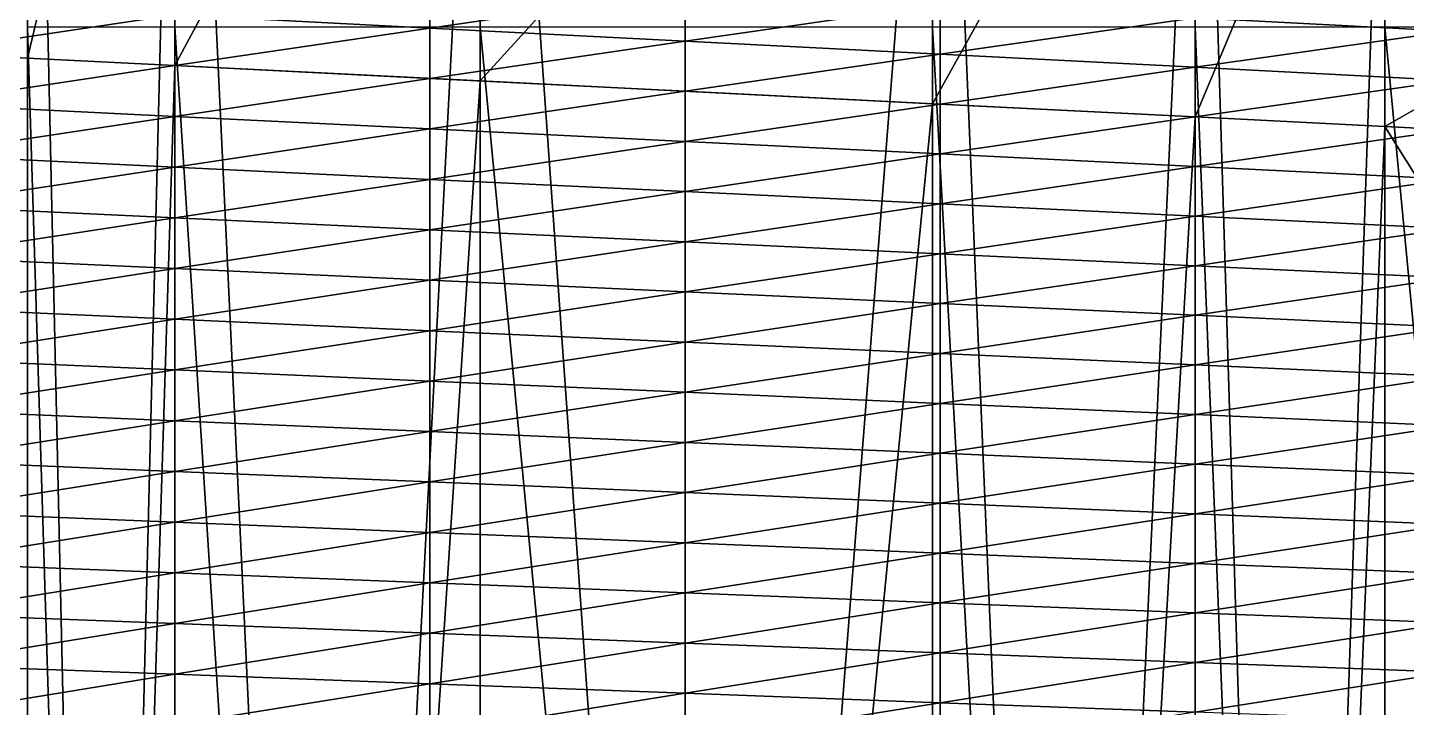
# Model space of a CAD drawing. Header units: metres. Extents: x -3 to 177, y -14 to 14.
# Drawn here: x 140.2 to 146.02, y 7.13 to 9.99 of the extents above; entities that cross this region are included whole.
import ezdxf

# ---------------------------------------------------------------- set-up
doc = ezdxf.new("R2010")
doc.units = ezdxf.units.M
for name, color, linetype, true_color in [('DB_1', 7, 'Continuous', 0x99866a), ('HOLD_1', 7, 'Continuous', 0xe6b85c), ('HULL', 7, 'Continuous', 0x528ba5)]:
    doc.layers.add(name, color=color, linetype=linetype, true_color=true_color)

msp = doc.modelspace()

# ---------------------------------------------------------------- linework, layer by layer
at = {"layer": 'DB_1'}
for points in [[(140.204, 13.7756, 1.75), (140.204, -13.7756, 1.75), (140.825, -13.6949, 1.75)], [(140.204, 13.7756, 1.75), (140.825, -13.6949, 1.75), (140.825, 13.6949, 1.75)], [(140.204, -13.7756, 1.75), (140.204, 13.7756, 1.75), (140.204, 13.6122, 1.4)], [(140.825, 13.6949, 1.75), (140.825, -13.6949, 1.75), (142.1111, -13.5271, 1.75)], [(140.825, 13.6949, 1.75), (142.1111, -13.5271, 1.75), (142.1111, 13.5271, 1.75)], [(140.204, -13.7756, 1.75), (140.204, 13.6122, 1.4), (140.204, 13.0965, 0.7)], [(142.1111, 13.5271, 1.75), (142.1111, -13.5271, 1.75), (144.0182, -13.2691, 1.75)], [(142.1111, 13.5271, 1.75), (144.0182, -13.2691, 1.75), (144.0182, 13.2691, 1.75)], [(144.0182, 13.2691, 1.75), (144.0182, -13.2691, 1.75), (145.125, -13.1167, 1.75)], [(144.0182, 13.2691, 1.75), (145.125, -13.1167, 1.75), (145.125, 13.1167, 1.75)], [(140.204, 13.0965, 0.7), (140.204, 12.6116, 0.35), (140.204, 9.8647)], [(140.204, 13.0965, 0.7), (140.204, 9.8647), (140.204, -12.6116, 0.35)], [(140.204, -13.7756, 1.75), (140.204, 13.0965, 0.7), (140.204, -12.6116, 0.35)], [(145.125, 13.1167, 1.75), (145.125, -13.1167, 1.75), (145.9252, -13.0029, 1.75)], [(145.125, 13.1167, 1.75), (145.9252, -13.0029, 1.75), (145.9252, 13.0029, 1.75)], [(145.9252, 13.0029, 1.75), (145.9252, -13.0029, 1.75), (147.8323, -12.4476, 1.75)], [(145.9252, 13.0029, 1.75), (147.8323, -12.4476, 1.75), (147.8323, 12.4476, 1.75)], [(140.204, 9.8647), (140.204, 12.6116, 0.35), (140.825, 12.4834, 0.35)], [(140.204, 9.8647), (140.825, 12.4834, 0.35), (140.825, 9.8335)], [(140.825, 9.8335), (140.825, 12.4834, 0.35), (142.1111, 12.2297, 0.35)], [(140.825, 9.8335), (142.1111, 12.2297, 0.35), (142.1111, 9.7689)], [(142.1111, 9.7689), (142.1111, 12.2297, 0.35), (144.0182, 11.8625, 0.35)], [(142.1111, 9.7689), (144.0182, 11.8625, 0.35), (144.0182, 9.6731)], [(144.0182, 9.6731), (144.0182, 11.8625, 0.35), (145.125, 11.6656, 0.35)], [(144.0182, 9.6731), (145.125, 11.6656, 0.35), (145.125, 9.6175)], [(145.125, 9.6175), (145.125, 11.6656, 0.35), (145.9252, 11.5277, 0.35)], [(145.125, 9.6175), (145.9252, 11.5277, 0.35), (145.9252, 9.5772)], [(145.9252, 9.5772), (145.9252, 11.5277, 0.35), (147.8323, 10.6657, 0.35)], [(145.9252, 9.5772), (147.8323, 10.6657, 0.35), (147.8323, 6.536)], [(140.204, -9.8647), (140.204, 9.8647), (140.825, 9.8335)], [(140.204, 9.8647), (140.204, -9.8647), (140.204, -12.6116, 0.35)], [(140.204, -9.8647), (140.825, 9.8335), (140.825, -9.8335)], [(140.825, -9.8335), (140.825, 9.8335), (142.1111, 9.7689)], [(140.825, -9.8335), (142.1111, 9.7689), (142.1111, -9.7689)], [(142.1111, -9.7689), (142.1111, 9.7689), (144.0182, 9.6731)], [(142.1111, -9.7689), (144.0182, 9.6731), (144.0182, -9.6731)], [(144.0182, -9.6731), (144.0182, 9.6731), (145.125, 9.6175)], [(144.0182, -9.6731), (145.125, 9.6175), (145.125, -9.6175)], [(145.125, -9.6175), (145.125, 9.6175), (145.9252, 9.5772)], [(145.125, -9.6175), (145.9252, 9.5772), (145.9252, -9.5772)], [(145.9252, -9.5772), (145.9252, 9.5772), (147.8323, 6.536)]]:
    msp.add_3dface(points, dxfattribs=at)
at = {"layer": 'HOLD_1'}
for points in [[(140.204, 12.9335, 5.7503), (140.204, 12.4714, 1.75), (140.204, -12.779, 3.0007)], [(140.204, 9.996, 12.6718), (140.204, 12.9335, 5.7503), (140.204, -12.779, 3.0007)], [(140.204, -12.4714, 1.75), (140.204, 12.4714, 1.75), (140.825, 12.3908, 1.75)], [(140.204, 12.4714, 1.75), (140.204, -12.4714, 1.75), (140.204, -12.779, 3.0007)], [(140.204, -12.4714, 1.75), (140.825, 12.3908, 1.75), (140.825, -12.3908, 1.75)], [(140.825, -12.3908, 1.75), (140.825, 12.3908, 1.75), (142.1111, 12.2229, 1.75)], [(140.825, -12.3908, 1.75), (142.1111, 12.2229, 1.75), (142.1111, -12.2229, 1.75)], [(142.1111, -12.2229, 1.75), (142.1111, 12.2229, 1.75), (144.0182, 11.9648, 1.75)], [(142.1111, -12.2229, 1.75), (144.0182, 11.9648, 1.75), (144.0182, -11.9648, 1.75)], [(144.0182, -11.9648, 1.75), (144.0182, 11.9648, 1.75), (145.125, 11.8124, 1.75)], [(144.0182, -11.9648, 1.75), (145.125, 11.8124, 1.75), (145.125, -11.8124, 1.75)], [(145.125, -11.8124, 1.75), (145.125, 11.8124, 1.75), (145.9252, 11.6986, 1.75)], [(145.125, -11.8124, 1.75), (145.9252, 11.6986, 1.75), (145.9252, -11.6986, 1.75)], [(145.9252, -11.6986, 1.75), (145.9252, 11.6986, 1.75), (147.8323, 11.143, 1.75)], [(145.9252, -11.6986, 1.75), (147.8323, 11.143, 1.75), (147.8323, -11.143, 1.75)], [(140.204, 9.996, 14.6), (140.204, -9.996, 14.6), (140.825, -9.996, 14.6)], [(140.204, 9.996, 14.6), (140.825, -9.996, 14.6), (140.825, 9.996, 14.6)], [(140.204, -9.996, 14.6), (140.204, 9.996, 14.6), (140.204, 9.996, 12.6718)], [(140.204, -9.996, 12.6718), (140.204, -9.996, 14.6), (140.204, 9.996, 12.6718)], [(140.204, -12.779, 3.0007), (140.204, -9.996, 12.6718), (140.204, 9.996, 12.6718)], [(140.825, 9.996, 14.6), (140.825, -9.996, 14.6), (142.1111, -9.996, 14.6)], [(140.825, 9.996, 14.6), (142.1111, -9.996, 14.6), (142.1111, 9.996, 14.6)], [(142.1111, 9.996, 14.6), (142.1111, -9.996, 14.6), (144.0182, -9.996, 14.6)], [(142.1111, 9.996, 14.6), (144.0182, -9.996, 14.6), (144.0182, 9.996, 14.6)], [(144.0182, 9.996, 14.6), (144.0182, -9.996, 14.6), (145.125, -9.996, 14.6)], [(144.0182, 9.996, 14.6), (145.125, -9.996, 14.6), (145.125, 9.996, 14.6)], [(145.125, 9.996, 14.6), (145.125, -9.996, 14.6), (145.9252, -9.996, 14.6)], [(145.125, 9.996, 14.6), (145.9252, -9.996, 14.6), (145.9252, 9.996, 14.6)], [(145.9252, 9.996, 14.6), (145.9252, -9.996, 14.6), (147.8323, -9.996, 14.6)], [(145.9252, 9.996, 14.6), (147.8323, -9.996, 14.6), (147.8323, 9.996, 14.6)]]:
    msp.add_3dface(points, dxfattribs=at)
at = {"layer": 'HULL'}
for points in [[(140.825, 10.0473, 0.0004), (141.9, 10.2046, 0.0034), (141.9, 9.9921, 0.0006)], [(141.9, 9.9921, 0.0006), (141.9, 10.2046, 0.0034), (142.975, 10.1483, 0.0042)], [(145.125, 10.0355, 0.0059), (146.2, 10.1865, 0.0211), (146.2, 9.9791, 0.0068)], [(141.9, 9.9921, 0.0006), (142.975, 10.1483, 0.0042), (142.975, 9.9369, 0.0007)], [(142.975, 9.9369, 0.0007), (142.975, 10.1483, 0.0042), (144.05, 10.0919, 0.0051)], [(139.75, 9.8875), (139.75, 10.1025, 0.0003), (140.825, 10.0473, 0.0004)], [(142.975, 9.9369, 0.0007), (144.05, 10.0919, 0.0051), (144.05, 9.8817, 0.0008)], [(144.05, 9.8817, 0.0008), (144.05, 10.0919, 0.0051), (145.125, 10.0355, 0.0059)], [(139.75, 9.8875), (140.825, 10.0473, 0.0004), (140.825, 9.8335)], [(140.825, 9.8335), (140.825, 10.0473, 0.0004), (141.9, 9.9921, 0.0006)], [(144.05, 9.8817, 0.0008), (145.125, 10.0355, 0.0059), (145.125, 9.8265, 0.001)], [(145.125, 9.8265, 0.001), (145.125, 10.0355, 0.0059), (146.2, 9.9791, 0.0068)], [(140.825, 9.8335), (141.9, 9.9921, 0.0006), (141.9, 9.7795)], [(141.9, 9.7795), (141.9, 9.9921, 0.0006), (142.975, 9.9369, 0.0007)], [(145.125, 9.8265, 0.001), (146.2, 9.9791, 0.0068), (146.2, 9.7713, 0.0011)], [(139.75, 9.6726), (139.75, 9.8875), (140.825, 9.8335)], [(141.9, 9.7795), (142.975, 9.9369, 0.0007), (142.975, 9.7255)], [(142.975, 9.7255), (142.975, 9.9369, 0.0007), (144.05, 9.8817, 0.0008)], [(142.975, 9.7255), (144.05, 9.8817, 0.0008), (144.05, 9.6715)], [(144.05, 9.6715), (144.05, 9.8817, 0.0008), (145.125, 9.8265, 0.001)], [(139.75, 9.6726), (140.825, 9.8335), (140.825, 9.6197)], [(140.825, 9.6197), (140.825, 9.8335), (141.9, 9.7795)], [(144.05, 9.6715), (145.125, 9.8265, 0.001), (145.125, 9.6175)], [(145.125, 9.6175), (145.125, 9.8265, 0.001), (146.2, 9.7713, 0.0011)], [(140.825, 9.6197), (141.9, 9.7795), (141.9, 9.5669)], [(141.9, 9.5669), (141.9, 9.7795), (142.975, 9.7255)], [(145.125, 9.6175), (146.2, 9.7713, 0.0011), (146.2, 9.5634)], [(141.9, 9.5669), (142.975, 9.7255), (142.975, 9.5141)], [(142.975, 9.5141), (142.975, 9.7255), (144.05, 9.6715)], [(139.75, 9.4576), (139.75, 9.6726), (140.825, 9.6197)], [(142.975, 9.5141), (144.05, 9.6715), (144.05, 9.4612)], [(144.05, 9.4612), (144.05, 9.6715), (145.125, 9.6175)], [(139.75, 9.4576), (140.825, 9.6197), (140.825, 9.406)], [(140.825, 9.406), (140.825, 9.6197), (141.9, 9.5669)], [(144.05, 9.4612), (145.125, 9.6175), (145.125, 9.4084)], [(145.125, 9.4084), (145.125, 9.6175), (146.2, 9.5634)], [(140.825, 9.406), (141.9, 9.5669), (141.9, 9.3543)], [(141.9, 9.3543), (141.9, 9.5669), (142.975, 9.5141)], [(145.125, 9.4084), (146.2, 9.5634), (146.2, 9.3555)], [(141.9, 9.3543), (142.975, 9.5141), (142.975, 9.3026)], [(142.975, 9.3026), (142.975, 9.5141), (144.05, 9.4612)], [(139.75, 9.2427), (139.75, 9.4576), (140.825, 9.406)], [(142.975, 9.3026), (144.05, 9.4612), (144.05, 9.251)], [(144.05, 9.251), (144.05, 9.4612), (145.125, 9.4084)], [(139.75, 9.2427), (140.825, 9.406), (140.825, 9.1922)], [(140.825, 9.1922), (140.825, 9.406), (141.9, 9.3543)], [(144.05, 9.251), (145.125, 9.4084), (145.125, 9.1993)], [(145.125, 9.1993), (145.125, 9.4084), (146.2, 9.3555)], [(140.825, 9.1922), (141.9, 9.3543), (141.9, 9.1417)], [(141.9, 9.1417), (141.9, 9.3543), (142.975, 9.3026)], [(141.9, 9.1417), (142.975, 9.3026), (142.975, 9.0912)], [(142.975, 9.0912), (142.975, 9.3026), (144.05, 9.251)], [(145.125, 9.1993), (146.2, 9.3555), (146.2, 9.1476)], [(139.75, 9.0277), (139.75, 9.2427), (140.825, 9.1922)], [(142.975, 9.0912), (144.05, 9.251), (144.05, 9.0407)], [(144.05, 9.0407), (144.05, 9.251), (145.125, 9.1993)], [(139.75, 9.0277), (140.825, 9.1922), (140.825, 8.9784)], [(140.825, 8.9784), (140.825, 9.1922), (141.9, 9.1417)], [(144.05, 9.0407), (145.125, 9.1993), (145.125, 8.9902)], [(145.125, 8.9902), (145.125, 9.1993), (146.2, 9.1476)], [(140.825, 8.9784), (141.9, 9.1417), (141.9, 8.9291)], [(141.9, 8.9291), (141.9, 9.1417), (142.975, 9.0912)], [(145.125, 8.9902), (146.2, 9.1476), (146.2, 8.9397)], [(141.9, 8.9291), (142.975, 9.0912), (142.975, 8.8798)], [(142.975, 8.8798), (142.975, 9.0912), (144.05, 9.0407)], [(139.75, 8.8128), (139.75, 9.0277), (140.825, 8.9784)], [(142.975, 8.8798), (144.05, 9.0407), (144.05, 8.8305)], [(144.05, 8.8305), (144.05, 9.0407), (145.125, 8.9902)], [(139.75, 8.8128), (140.825, 8.9784), (140.825, 8.7647)], [(140.825, 8.7647), (140.825, 8.9784), (141.9, 8.9291)], [(144.05, 8.8305), (145.125, 8.9902), (145.125, 8.7812)], [(145.125, 8.7812), (145.125, 8.9902), (146.2, 8.9397)], [(140.825, 8.7647), (141.9, 8.9291), (141.9, 8.7165)], [(141.9, 8.7165), (141.9, 8.9291), (142.975, 8.8798)], [(145.125, 8.7812), (146.2, 8.9397), (146.2, 8.7318)], [(141.9, 8.7165), (142.975, 8.8798), (142.975, 8.6684)], [(142.975, 8.6684), (142.975, 8.8798), (144.05, 8.8305)], [(139.75, 8.5978), (139.75, 8.8128), (140.825, 8.7647)], [(142.975, 8.6684), (144.05, 8.8305), (144.05, 8.6202)], [(144.05, 8.6202), (144.05, 8.8305), (145.125, 8.7812)], [(144.05, 8.6202), (145.125, 8.7812), (145.125, 8.5721)], [(145.125, 8.5721), (145.125, 8.7812), (146.2, 8.7318)], [(139.75, 8.5978), (140.825, 8.7647), (140.825, 8.5509)], [(140.825, 8.5509), (140.825, 8.7647), (141.9, 8.7165)], [(145.125, 8.5721), (146.2, 8.7318), (146.2, 8.5239)], [(140.825, 8.5509), (141.9, 8.7165), (141.9, 8.5039)], [(141.9, 8.5039), (141.9, 8.7165), (142.975, 8.6684)], [(141.9, 8.5039), (142.975, 8.6684), (142.975, 8.4569)], [(142.975, 8.4569), (142.975, 8.6684), (144.05, 8.6202)], [(142.975, 8.4569), (144.05, 8.6202), (144.05, 8.41)], [(144.05, 8.41), (144.05, 8.6202), (145.125, 8.5721)], [(139.75, 8.3829), (139.75, 8.5978), (140.825, 8.5509)], [(139.75, 8.3829), (140.825, 8.5509), (140.825, 8.3371)], [(140.825, 8.3371), (140.825, 8.5509), (141.9, 8.5039)], [(144.05, 8.41), (145.125, 8.5721), (145.125, 8.363)], [(145.125, 8.363), (145.125, 8.5721), (146.2, 8.5239)], [(140.825, 8.3371), (141.9, 8.5039), (141.9, 8.2913)], [(141.9, 8.2913), (141.9, 8.5039), (142.975, 8.4569)], [(145.125, 8.363), (146.2, 8.5239), (146.2, 8.316)], [(141.9, 8.2913), (142.975, 8.4569), (142.975, 8.2455)], [(142.975, 8.2455), (142.975, 8.4569), (144.05, 8.41)], [(139.75, 8.168), (139.75, 8.3829), (140.825, 8.3371)], [(142.975, 8.2455), (144.05, 8.41), (144.05, 8.1997)], [(144.05, 8.1997), (144.05, 8.41), (145.125, 8.363)], [(139.75, 8.168), (140.825, 8.3371), (140.825, 8.1233)], [(140.825, 8.1233), (140.825, 8.3371), (141.9, 8.2913)], [(144.05, 8.1997), (145.125, 8.363), (145.125, 8.1539)], [(145.125, 8.1539), (145.125, 8.363), (146.2, 8.316)], [(145.125, 8.1539), (146.2, 8.316), (146.2, 8.1081)], [(140.825, 8.1233), (141.9, 8.2913), (141.9, 8.0787)], [(141.9, 8.0787), (141.9, 8.2913), (142.975, 8.2455)], [(141.9, 8.0787), (142.975, 8.2455), (142.975, 8.0341)], [(142.975, 8.0341), (142.975, 8.2455), (144.05, 8.1997)], [(142.975, 8.0341), (144.05, 8.1997), (144.05, 7.9895)], [(144.05, 7.9895), (144.05, 8.1997), (145.125, 8.1539)], [(139.75, 7.953), (139.75, 8.168), (140.825, 8.1233)], [(144.05, 7.9895), (145.125, 8.1539), (145.125, 7.9449)], [(145.125, 7.9449), (145.125, 8.1539), (146.2, 8.1081)], [(139.75, 7.953), (140.825, 8.1233), (140.825, 7.9096)], [(140.825, 7.9096), (140.825, 8.1233), (141.9, 8.0787)], [(140.825, 7.9096), (141.9, 8.0787), (141.9, 7.8661)], [(141.9, 7.8661), (141.9, 8.0787), (142.975, 8.0341)], [(145.125, 7.9449), (146.2, 8.1081), (146.2, 7.9002)], [(141.9, 7.8661), (142.975, 8.0341), (142.975, 7.8227)], [(142.975, 7.8227), (142.975, 8.0341), (144.05, 7.9895)], [(142.975, 7.8227), (144.05, 7.9895), (144.05, 7.7792)], [(144.05, 7.7792), (144.05, 7.9895), (145.125, 7.9449)], [(139.75, 7.7381), (139.75, 7.953), (140.825, 7.9096)], [(139.75, 7.7381), (140.825, 7.9096), (140.825, 7.6958)], [(140.825, 7.6958), (140.825, 7.9096), (141.9, 7.8661)], [(144.05, 7.7792), (145.125, 7.9449), (145.125, 7.7358)], [(145.125, 7.7358), (145.125, 7.9449), (146.2, 7.9002)], [(140.825, 7.6958), (141.9, 7.8661), (141.9, 7.6535)], [(141.9, 7.6535), (141.9, 7.8661), (142.975, 7.8227)], [(145.125, 7.7358), (146.2, 7.9002), (146.2, 7.6923)], [(141.9, 7.6535), (142.975, 7.8227), (142.975, 7.6112)], [(142.975, 7.6112), (142.975, 7.8227), (144.05, 7.7792)], [(139.75, 7.5231), (139.75, 7.7381), (140.825, 7.6958)], [(142.975, 7.6112), (144.05, 7.7792), (144.05, 7.569)], [(144.05, 7.569), (144.05, 7.7792), (145.125, 7.7358)], [(144.05, 7.569), (145.125, 7.7358), (145.125, 7.5267)], [(145.125, 7.5267), (145.125, 7.7358), (146.2, 7.6923)], [(139.75, 7.5231), (140.825, 7.6958), (140.825, 7.482)], [(140.825, 7.482), (140.825, 7.6958), (141.9, 7.6535)], [(145.125, 7.5267), (146.2, 7.6923), (146.2, 7.4844)], [(140.825, 7.482), (141.9, 7.6535), (141.9, 7.4409)], [(141.9, 7.4409), (141.9, 7.6535), (142.975, 7.6112)], [(141.9, 7.4409), (142.975, 7.6112), (142.975, 7.3998)], [(142.975, 7.3998), (142.975, 7.6112), (144.05, 7.569)], [(142.975, 7.3998), (144.05, 7.569), (144.05, 7.3587)], [(144.05, 7.3587), (144.05, 7.569), (145.125, 7.5267)], [(139.75, 7.3082), (139.75, 7.5231), (140.825, 7.482)], [(144.05, 7.3587), (145.125, 7.5267), (145.125, 7.3176)], [(145.125, 7.3176), (145.125, 7.5267), (146.2, 7.4844)], [(139.75, 7.3082), (140.825, 7.482), (140.825, 7.2682)], [(140.825, 7.2682), (140.825, 7.482), (141.9, 7.4409)], [(140.825, 7.2682), (141.9, 7.4409), (141.9, 7.2283)], [(141.9, 7.2283), (141.9, 7.4409), (142.975, 7.3998)], [(145.125, 7.3176), (146.2, 7.4844), (146.2, 7.2765)], [(141.9, 7.2283), (142.975, 7.3998), (142.975, 7.1884)], [(142.975, 7.1884), (142.975, 7.3998), (144.05, 7.3587)], [(142.975, 7.1884), (144.05, 7.3587), (144.05, 7.1485)], [(144.05, 7.1485), (144.05, 7.3587), (145.125, 7.3176)], [(139.75, 7.0932), (139.75, 7.3082), (140.825, 7.2682)], [(139.75, 7.0932), (140.825, 7.2682), (140.825, 7.0545)], [(140.825, 7.0545), (140.825, 7.2682), (141.9, 7.2283)], [(144.05, 7.1485), (145.125, 7.3176), (145.125, 7.1086)], [(145.125, 7.1086), (145.125, 7.3176), (146.2, 7.2765)], [(145.125, 7.1086), (146.2, 7.2765), (146.2, 7.0686)], [(140.825, 7.0545), (141.9, 7.2283), (141.9, 7.0157)], [(141.9, 7.0157), (141.9, 7.2283), (142.975, 7.1884)], [(141.9, 7.0157), (142.975, 7.1884), (142.975, 6.977)], [(142.975, 6.977), (142.975, 7.1884), (144.05, 7.1485)], [(142.975, 6.977), (144.05, 7.1485), (144.05, 6.9382)], [(144.05, 6.9382), (144.05, 7.1485), (145.125, 7.1086)]]:
    msp.add_3dface(points, dxfattribs=at)

doc.saveas('drawing.dxf')
